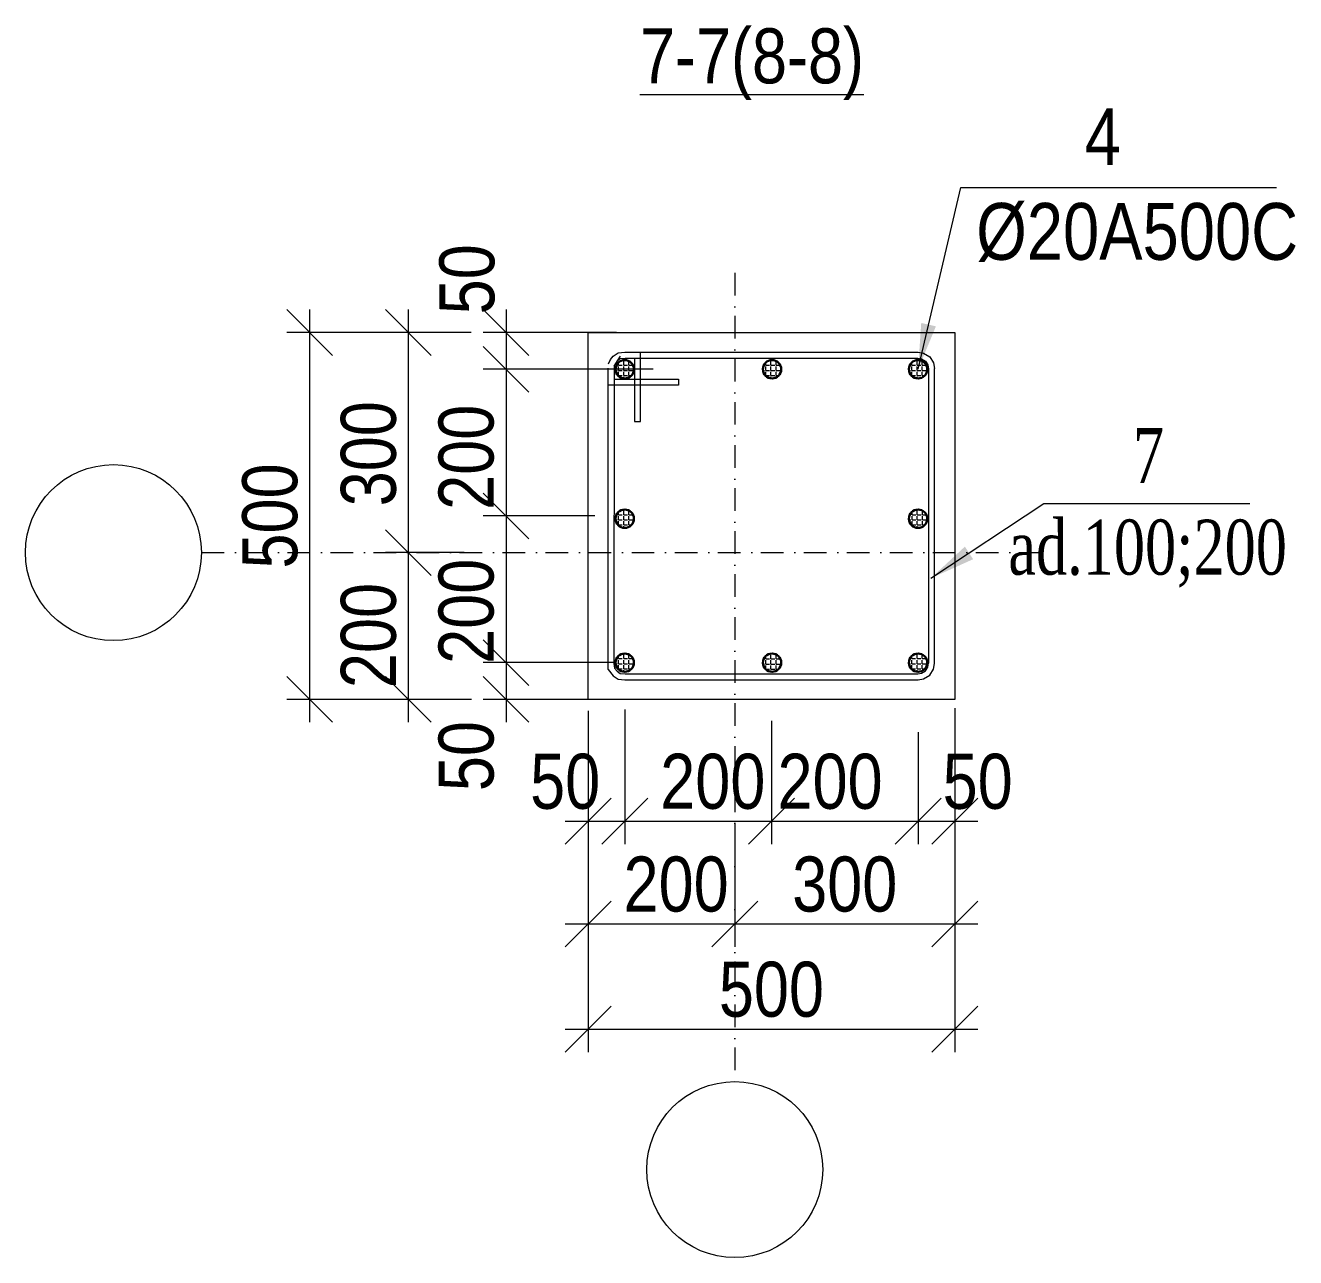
# Model space of a CAD drawing. Header units: millimetres. Extents: x -149347 to 251215, y -2929184 to -2541447.
# Drawn here: x -17568 to -10640, y -2653307 to -2646588 of the extents above; entities that cross this region are included whole.
import ezdxf

# ---------------------------------------------------------------- set-up
doc = ezdxf.new("R2010")
doc.units = ezdxf.units.MM
doc.linetypes.add('CENTER', pattern=[1524, 952.5, -190.5, 190.5, -190.5])
doc.linetypes.add('Dot & Dashed', pattern=[469.194434, 246.944437, -123.472219, 0, -98.777778])
for name, color, linetype, lineweight in [('Ishare xetleri', 95, 'Continuous', 5), ('Oxlar- - -', 84, 'CENTER', 5), ('Xamut', 5, 'Continuous', 15)]:
    doc.layers.add(name, color=color, linetype=linetype, lineweight=lineweight)
doc.layers.add('Text', color=7, linetype='Continuous')
doc.styles.add('400', font='times.ttf', dxfattribs={"width": 0.75, "height": 300})
doc.styles.add('style1', font='A3TI(LA).TTF', dxfattribs={"height": 400})
doc.styles.add('style6', font='ARIALN.TTF', dxfattribs={"height": 300})
doc.dimstyles.new('DIM_100', dxfattribs={"dimscale": 100, "dimtxt": 250, "dimasz": 2.5, "dimexe": 1.25, "dimexo": 0.625, "dimtad": 1, "dimdec": 0, "dimtxsty": 'style1', "dimblk": 'OBLIQUE', "dimcen": 2.5, "dimdle": 1.25, "dimclrd": 251, "dimclre": 251, "dimaunit": 1, "dimadec": 3, "dimazin": 0, "dimtfac": 1, "dimtdec": 0, "dimtmove": 1, "dimatfit": 3, "dimfxl": 1.25, "dimlwd": 5, "dimlwe": 5, "dimarcsym": 0})

# ---------------------------------------------------------------- blocks, each defined once
blk = doc.blocks.new('_Oblique')
at = {"color": 0, "linetype": 'ByBlock', "lineweight": -2}
blk.add_line((-0.5, -0.5), (0.5, 0.5), dxfattribs=at)
blk = doc.blocks.new('*D1335')
at = {"color": 251, "linetype": 'ByBlock', "lineweight": 5, "ltscale": 15, "transparency": 16777216}
blk.add_line((-16017.5, -2648138.1), (-16017.5, -2650388.1), dxfattribs=at)
at = {"color": 251, "lineweight": 5, "ltscale": 15, "transparency": 16777216}
for p, q in [((-15136.3, -2648263.1), (-16142.5, -2648263.1)), ((-15133.9, -2650263.1), (-16142.5, -2650263.1))]:
    blk.add_line(p, q, dxfattribs=at)
at = {"layer": 'Defpoints', "color": 0, "lineweight": 15, "ltscale": 15, "transparency": 16777216}
for p in [(-15073.8, -2648263.1), (-16017.5, -2650263.1), (-15071.4, -2650263.1)]:
    blk.add_point(p, dxfattribs=at)
at = {"color": 251, "lineweight": 5, "ltscale": 15, "transparency": 16777216, "xscale": 250, "yscale": 250, "zscale": 250}
for p, rotation in [((-16017.5, -2648263.1), 90), ((-16017.5, -2650263.1), 270)]:
    blk.add_blockref('_Oblique', p, dxfattribs=dict(at, rotation=rotation))
at = {"color": 0, "lineweight": 15, "ltscale": 15, "transparency": 16777216, "insert": (-16233.1, -2649263.1), "char_height": 300, "attachment_point": 5, "rotation": 90, "style": 'style6'}
blk.add_mtext('500', dxfattribs=at)
blk = doc.blocks.new('*D1336')
at = {"color": 251, "linetype": 'ByBlock', "lineweight": 5, "ltscale": 15, "transparency": 16777216}
blk.add_line((-14946.4, -2648138.1), (-14946.4, -2648588.1), dxfattribs=at)
at = {"color": 251, "lineweight": 5, "ltscale": 15, "transparency": 16777216}
for p, q in [((-14344.4, -2648263.1), (-15071.4, -2648263.1)), ((-14336.8, -2648463.1), (-15071.4, -2648463.1))]:
    blk.add_line(p, q, dxfattribs=at)
at = {"layer": 'Defpoints', "color": 0, "lineweight": 15, "ltscale": 15, "transparency": 16777216}
for p in [(-14281.9, -2648263.1), (-14946.4, -2648463.1), (-14274.3, -2648463.1)]:
    blk.add_point(p, dxfattribs=at)
at = {"color": 251, "lineweight": 5, "ltscale": 15, "transparency": 16777216, "xscale": 250, "yscale": 250, "zscale": 250}
for p, rotation in [((-14946.4, -2648263.1), 90), ((-14946.4, -2648463.1), 270)]:
    blk.add_blockref('_Oblique', p, dxfattribs=dict(at, rotation=rotation))
at = {"color": 0, "lineweight": 15, "ltscale": 15, "transparency": 16777216, "insert": (-15158.1, -2647972.6), "char_height": 300, "attachment_point": 5, "rotation": 90, "style": 'style6'}
blk.add_mtext('{\\fArial Narrow|b0|i0|c238|p34;50}', dxfattribs=at)
blk = doc.blocks.new('*D1337')
at = {"color": 251, "linetype": 'ByBlock', "lineweight": 5, "ltscale": 15, "transparency": 16777216}
blk.add_line((-14946.4, -2649938.1), (-14946.4, -2650388.1), dxfattribs=at)
at = {"color": 251, "lineweight": 5, "ltscale": 15, "transparency": 16777216}
for p, q in [((-14344.4, -2650063.1), (-15071.4, -2650063.1)), ((-14330.9, -2650263.1), (-15071.4, -2650263.1))]:
    blk.add_line(p, q, dxfattribs=at)
at = {"layer": 'Defpoints', "color": 0, "lineweight": 15, "ltscale": 15, "transparency": 16777216}
for p in [(-14281.9, -2650063.1), (-14946.4, -2650263.1), (-14268.4, -2650263.1)]:
    blk.add_point(p, dxfattribs=at)
at = {"color": 251, "lineweight": 5, "ltscale": 15, "transparency": 16777216, "xscale": 250, "yscale": 250, "zscale": 250}
for p, rotation in [((-14946.4, -2650063.1), 90), ((-14946.4, -2650263.1), 270)]:
    blk.add_blockref('_Oblique', p, dxfattribs=dict(at, rotation=rotation))
at = {"color": 0, "lineweight": 15, "ltscale": 15, "transparency": 16777216, "insert": (-15162.1, -2650572.6), "char_height": 300, "attachment_point": 5, "rotation": 90, "style": 'style6'}
blk.add_mtext('{\\fArial Narrow|b0|i0|c238|p34;50}', dxfattribs=at)
blk = doc.blocks.new('*D1338')
at = {"color": 251, "linetype": 'ByBlock', "lineweight": 5, "ltscale": 15, "transparency": 16777216}
blk.add_line((-14946.4, -2649138.1), (-14946.4, -2650188.1), dxfattribs=at)
at = {"color": 251, "lineweight": 5, "ltscale": 15, "transparency": 16777216}
for p, q in [((-14461.8, -2649263.1), (-15071.4, -2649263.1)), ((-14461.8, -2650063.1), (-15071.4, -2650063.1))]:
    blk.add_line(p, q, dxfattribs=at)
at = {"layer": 'Defpoints', "color": 0, "lineweight": 15, "ltscale": 15, "transparency": 16777216}
for p in [(-14399.3, -2649263.1), (-14946.4, -2650063.1), (-14399.3, -2650063.1)]:
    blk.add_point(p, dxfattribs=at)
at = {"color": 251, "lineweight": 5, "ltscale": 15, "transparency": 16777216, "xscale": 250, "yscale": 250, "zscale": 250}
for p, rotation in [((-14946.4, -2649263.1), 90), ((-14946.4, -2650063.1), 270)]:
    blk.add_blockref('_Oblique', p, dxfattribs=dict(at, rotation=rotation))
at = {"color": 0, "lineweight": 15, "ltscale": 15, "transparency": 16777216, "insert": (-15162.1, -2649783.1), "char_height": 300, "attachment_point": 5, "rotation": 90, "style": 'style6'}
blk.add_mtext('{\\fArial Narrow|b0|i0|c238|p34;200}', dxfattribs=at)
blk = doc.blocks.new('*D1339')
at = {"color": 251, "lineweight": 5, "ltscale": 15, "transparency": 16777216}
for p, q in [((-14498.7, -2651041), (-14498.7, -2652186.6)), ((-12498.7, -2651038.6), (-12498.7, -2652186.6))]:
    blk.add_line(p, q, dxfattribs=at)
at = {"color": 251, "linetype": 'ByBlock', "lineweight": 5, "ltscale": 15, "transparency": 16777216}
blk.add_line((-14623.7, -2652061.6), (-12373.7, -2652061.6), dxfattribs=at)
at = {"layer": 'Defpoints', "color": 0, "lineweight": 15, "ltscale": 15, "transparency": 16777216}
for p in [(-14498.7, -2650978.5), (-12498.7, -2650976.1), (-12498.7, -2652061.6)]:
    blk.add_point(p, dxfattribs=at)
at = {"color": 251, "lineweight": 5, "ltscale": 15, "transparency": 16777216, "xscale": 250, "yscale": 250, "zscale": 250, "rotation": 180}
blk.add_blockref('_Oblique', (-14498.7, -2652061.6), dxfattribs=at)
at = {"color": 251, "lineweight": 5, "ltscale": 15, "transparency": 16777216, "xscale": 250, "yscale": 250, "zscale": 250}
blk.add_blockref('_Oblique', (-12498.7, -2652061.6), dxfattribs=at)
at = {"color": 0, "lineweight": 15, "ltscale": 15, "transparency": 16777216, "insert": (-13498.7, -2651846), "char_height": 300, "attachment_point": 5, "style": 'style6'}
blk.add_mtext('500', dxfattribs=at)
blk = doc.blocks.new('*D1340')
at = {"color": 251, "lineweight": 5, "ltscale": 15, "transparency": 16777216}
for p, q in [((-14498.7, -2650325.6), (-14498.7, -2651052.6)), ((-14298.7, -2650318), (-14298.7, -2651052.6))]:
    blk.add_line(p, q, dxfattribs=at)
at = {"color": 251, "linetype": 'ByBlock', "lineweight": 5, "ltscale": 15, "transparency": 16777216}
blk.add_line((-14623.7, -2650927.6), (-14173.7, -2650927.6), dxfattribs=at)
at = {"layer": 'Defpoints', "color": 0, "lineweight": 15, "ltscale": 15, "transparency": 16777216}
for p in [(-14498.7, -2650263.1), (-14298.7, -2650255.5), (-14298.7, -2650927.6)]:
    blk.add_point(p, dxfattribs=at)
at = {"color": 251, "lineweight": 5, "ltscale": 15, "transparency": 16777216, "xscale": 250, "yscale": 250, "zscale": 250, "rotation": 180}
blk.add_blockref('_Oblique', (-14498.7, -2650927.6), dxfattribs=at)
at = {"color": 251, "lineweight": 5, "ltscale": 15, "transparency": 16777216, "xscale": 250, "yscale": 250, "zscale": 250}
blk.add_blockref('_Oblique', (-14298.7, -2650927.6), dxfattribs=at)
at = {"color": 0, "lineweight": 15, "ltscale": 15, "transparency": 16777216, "insert": (-14623.7, -2650712), "char_height": 300, "attachment_point": 5, "style": 'style6'}
blk.add_mtext('{\\fArial Narrow|b0|i0|c238|p34;50}', dxfattribs=at)
blk = doc.blocks.new('*D1341')
at = {"color": 251, "lineweight": 5, "ltscale": 15, "transparency": 16777216}
for p, q in [((-12498.7, -2650312.1), (-12498.7, -2651052.6)), ((-12698.7, -2650443), (-12698.7, -2651052.6))]:
    blk.add_line(p, q, dxfattribs=at)
at = {"color": 251, "linetype": 'ByBlock', "lineweight": 5, "ltscale": 15, "transparency": 16777216}
blk.add_line((-12823.7, -2650927.6), (-12373.7, -2650927.6), dxfattribs=at)
at = {"layer": 'Defpoints', "color": 0, "lineweight": 15, "ltscale": 15, "transparency": 16777216}
for p in [(-12498.7, -2650249.6), (-12698.7, -2650380.5), (-12498.7, -2650927.6)]:
    blk.add_point(p, dxfattribs=at)
at = {"color": 251, "lineweight": 5, "ltscale": 15, "transparency": 16777216, "xscale": 250, "yscale": 250, "zscale": 250, "rotation": 180}
blk.add_blockref('_Oblique', (-12698.7, -2650927.6), dxfattribs=at)
at = {"color": 251, "lineweight": 5, "ltscale": 15, "transparency": 16777216, "xscale": 250, "yscale": 250, "zscale": 250}
blk.add_blockref('_Oblique', (-12498.7, -2650927.6), dxfattribs=at)
at = {"color": 0, "lineweight": 15, "ltscale": 15, "transparency": 16777216, "insert": (-12373.7, -2650712), "char_height": 300, "attachment_point": 5, "style": 'style6'}
blk.add_mtext('{\\fArial Narrow|b0|i0|c238|p34;50}', dxfattribs=at)
blk = doc.blocks.new('*D1342')
at = {"color": 251, "lineweight": 5, "ltscale": 15, "transparency": 16777216}
for p, q in [((-14298.7, -2650380.5), (-14298.7, -2651052.6)), ((-13498.7, -2650380.5), (-13498.7, -2651052.6))]:
    blk.add_line(p, q, dxfattribs=at)
at = {"color": 251, "linetype": 'ByBlock', "lineweight": 5, "ltscale": 15, "transparency": 16777216}
blk.add_line((-14423.7, -2650927.6), (-13373.7, -2650927.6), dxfattribs=at)
at = {"layer": 'Defpoints', "color": 0, "lineweight": 15, "ltscale": 15, "transparency": 16777216}
for p in [(-14298.7, -2650318), (-13498.7, -2650318), (-13498.7, -2650927.6)]:
    blk.add_point(p, dxfattribs=at)
at = {"color": 251, "lineweight": 5, "ltscale": 15, "transparency": 16777216, "xscale": 250, "yscale": 250, "zscale": 250, "rotation": 180}
blk.add_blockref('_Oblique', (-14298.7, -2650927.6), dxfattribs=at)
at = {"color": 251, "lineweight": 5, "ltscale": 15, "transparency": 16777216, "xscale": 250, "yscale": 250, "zscale": 250}
blk.add_blockref('_Oblique', (-13498.7, -2650927.6), dxfattribs=at)
at = {"color": 0, "lineweight": 15, "ltscale": 15, "transparency": 16777216, "insert": (-13818.5, -2650712), "char_height": 300, "attachment_point": 5, "style": 'style6'}
blk.add_mtext('{\\fArial Narrow|b0|i0|c238|p34;200}', dxfattribs=at)
blk = doc.blocks.new('*D1343')
at = {"color": 251, "lineweight": 5, "ltscale": 15, "transparency": 16777216}
for p, q in [((-13498.7, -2650443), (-13498.7, -2651052.6)), ((-12698.7, -2650443), (-12698.7, -2651052.6))]:
    blk.add_line(p, q, dxfattribs=at)
at = {"color": 251, "linetype": 'ByBlock', "lineweight": 5, "ltscale": 15, "transparency": 16777216}
blk.add_line((-13623.7, -2650927.6), (-12573.7, -2650927.6), dxfattribs=at)
at = {"layer": 'Defpoints', "color": 0, "lineweight": 15, "ltscale": 15, "transparency": 16777216}
for p in [(-13498.7, -2650380.5), (-12698.7, -2650380.5), (-12698.7, -2650927.6)]:
    blk.add_point(p, dxfattribs=at)
at = {"color": 251, "lineweight": 5, "ltscale": 15, "transparency": 16777216, "xscale": 250, "yscale": 250, "zscale": 250, "rotation": 180}
blk.add_blockref('_Oblique', (-13498.7, -2650927.6), dxfattribs=at)
at = {"color": 251, "lineweight": 5, "ltscale": 15, "transparency": 16777216, "xscale": 250, "yscale": 250, "zscale": 250}
blk.add_blockref('_Oblique', (-12698.7, -2650927.6), dxfattribs=at)
at = {"color": 0, "lineweight": 15, "ltscale": 15, "transparency": 16777216, "insert": (-13178.7, -2650712), "char_height": 300, "attachment_point": 5, "style": 'style6'}
blk.add_mtext('{\\fArial Narrow|b0|i0|c238|p34;200}', dxfattribs=at)
blk = doc.blocks.new('*D1344')
at = {"color": 251, "linetype": 'ByBlock', "lineweight": 5, "ltscale": 15, "transparency": 16777216}
blk.add_line((-14946.4, -2648338.1), (-14946.4, -2649388.1), dxfattribs=at)
at = {"color": 251, "lineweight": 5, "ltscale": 15, "transparency": 16777216}
for p, q in [((-14144.4, -2648463.1), (-15071.4, -2648463.1)), ((-14461.8, -2649263.1), (-15071.4, -2649263.1))]:
    blk.add_line(p, q, dxfattribs=at)
at = {"layer": 'Defpoints', "color": 0, "lineweight": 15, "ltscale": 15, "transparency": 16777216}
for p in [(-14081.9, -2648463.1), (-14946.4, -2649263.1), (-14399.3, -2649263.1)]:
    blk.add_point(p, dxfattribs=at)
at = {"color": 251, "lineweight": 5, "ltscale": 15, "transparency": 16777216, "xscale": 250, "yscale": 250, "zscale": 250}
for p, rotation in [((-14946.4, -2648463.1), 90), ((-14946.4, -2649263.1), 270)]:
    blk.add_blockref('_Oblique', p, dxfattribs=dict(at, rotation=rotation))
at = {"color": 0, "lineweight": 15, "ltscale": 15, "transparency": 16777216, "insert": (-15162.1, -2648943.1), "char_height": 300, "attachment_point": 5, "rotation": 90, "style": 'style6'}
blk.add_mtext('{\\fArial Narrow|b0|i0|c238|p34;200}', dxfattribs=at)
blk = doc.blocks.new('*D1345')
at = {"color": 251, "linetype": 'ByBlock', "lineweight": 5, "ltscale": 15, "transparency": 16777216}
blk.add_line((-15479.5, -2649338.1), (-15479.5, -2650388.1), dxfattribs=at)
at = {"color": 251, "lineweight": 5, "ltscale": 15, "transparency": 16777216}
for p, q in [((-15174.7, -2649463.1), (-15604.5, -2649463.1)), ((-15174.7, -2650263.1), (-15604.5, -2650263.1))]:
    blk.add_line(p, q, dxfattribs=at)
at = {"layer": 'Defpoints', "color": 0, "lineweight": 15, "ltscale": 15, "transparency": 16777216}
for p in [(-15112.2, -2649463.1), (-15479.5, -2650263.1), (-15112.2, -2650263.1)]:
    blk.add_point(p, dxfattribs=at)
at = {"color": 251, "lineweight": 5, "ltscale": 15, "transparency": 16777216, "xscale": 250, "yscale": 250, "zscale": 250}
for p, rotation in [((-15479.5, -2649463.1), 90), ((-15479.5, -2650263.1), 270)]:
    blk.add_blockref('_Oblique', p, dxfattribs=dict(at, rotation=rotation))
at = {"color": 0, "lineweight": 15, "ltscale": 15, "transparency": 16777216, "insert": (-15695.2, -2649915), "char_height": 300, "attachment_point": 5, "rotation": 90, "style": 'style6'}
blk.add_mtext('{\\fArial Narrow|b0|i0|c238|p34;200}', dxfattribs=at)
blk = doc.blocks.new('*D1346')
at = {"color": 251, "linetype": 'ByBlock', "lineweight": 5, "ltscale": 15, "transparency": 16777216}
blk.add_line((-15479.5, -2648138.1), (-15479.5, -2649588.1), dxfattribs=at)
at = {"color": 251, "lineweight": 5, "ltscale": 15, "transparency": 16777216}
for p, q in [((-15295.2, -2648263.1), (-15604.5, -2648263.1)), ((-15314.5, -2649463.1), (-15604.5, -2649463.1))]:
    blk.add_line(p, q, dxfattribs=at)
at = {"layer": 'Defpoints', "color": 0, "lineweight": 15, "ltscale": 15, "transparency": 16777216}
for p in [(-15232.7, -2648263.1), (-15479.5, -2649463.1), (-15252, -2649463.1)]:
    blk.add_point(p, dxfattribs=at)
at = {"color": 251, "lineweight": 5, "ltscale": 15, "transparency": 16777216, "xscale": 250, "yscale": 250, "zscale": 250}
for p, rotation in [((-15479.5, -2648263.1), 90), ((-15479.5, -2649463.1), 270)]:
    blk.add_blockref('_Oblique', p, dxfattribs=dict(at, rotation=rotation))
at = {"color": 0, "lineweight": 15, "ltscale": 15, "transparency": 16777216, "insert": (-15695.2, -2648923.8), "char_height": 300, "attachment_point": 5, "rotation": 90, "style": 'style6'}
blk.add_mtext('{\\fArial Narrow|b0|i0|c238|p34;300}', dxfattribs=at)
blk = doc.blocks.new('*D1347')
at = {"color": 251, "lineweight": 5, "ltscale": 15, "transparency": 16777216}
for p, q in [((-14498.7, -2650941), (-14498.7, -2651613.1)), ((-13698.7, -2650941), (-13698.7, -2651613.1))]:
    blk.add_line(p, q, dxfattribs=at)
at = {"color": 251, "linetype": 'ByBlock', "lineweight": 5, "ltscale": 15, "transparency": 16777216}
blk.add_line((-14623.7, -2651488.1), (-13573.7, -2651488.1), dxfattribs=at)
at = {"layer": 'Defpoints', "color": 0, "lineweight": 15, "ltscale": 15, "transparency": 16777216}
for p in [(-14498.7, -2650878.5), (-13698.7, -2650878.5), (-13698.7, -2651488.1)]:
    blk.add_point(p, dxfattribs=at)
at = {"color": 251, "lineweight": 5, "ltscale": 15, "transparency": 16777216, "xscale": 250, "yscale": 250, "zscale": 250, "rotation": 180}
blk.add_blockref('_Oblique', (-14498.7, -2651488.1), dxfattribs=at)
at = {"color": 251, "lineweight": 5, "ltscale": 15, "transparency": 16777216, "xscale": 250, "yscale": 250, "zscale": 250}
blk.add_blockref('_Oblique', (-13698.7, -2651488.1), dxfattribs=at)
at = {"color": 0, "lineweight": 15, "ltscale": 15, "transparency": 16777216, "insert": (-14018.5, -2651272.4), "char_height": 300, "attachment_point": 5, "style": 'style6'}
blk.add_mtext('{\\fArial Narrow|b0|i0|c238|p34;200}', dxfattribs=at)
blk = doc.blocks.new('*D1348')
at = {"color": 251, "lineweight": 5, "ltscale": 15, "transparency": 16777216}
for p, q in [((-13698.7, -2651003.5), (-13698.7, -2651613.1)), ((-12498.7, -2651038.6), (-12498.7, -2651613.1))]:
    blk.add_line(p, q, dxfattribs=at)
at = {"color": 251, "linetype": 'ByBlock', "lineweight": 5, "ltscale": 15, "transparency": 16777216}
blk.add_line((-13823.7, -2651488.1), (-12373.7, -2651488.1), dxfattribs=at)
at = {"layer": 'Defpoints', "color": 0, "lineweight": 15, "ltscale": 15, "transparency": 16777216}
for p in [(-13698.7, -2650941), (-12498.7, -2650976.1), (-12498.7, -2651488.1)]:
    blk.add_point(p, dxfattribs=at)
at = {"color": 251, "lineweight": 5, "ltscale": 15, "transparency": 16777216, "xscale": 250, "yscale": 250, "zscale": 250, "rotation": 180}
blk.add_blockref('_Oblique', (-13698.7, -2651488.1), dxfattribs=at)
at = {"color": 251, "lineweight": 5, "ltscale": 15, "transparency": 16777216, "xscale": 250, "yscale": 250, "zscale": 250}
blk.add_blockref('_Oblique', (-12498.7, -2651488.1), dxfattribs=at)
at = {"color": 0, "lineweight": 15, "ltscale": 15, "transparency": 16777216, "insert": (-13098.7, -2651272.4), "char_height": 300, "attachment_point": 5, "style": 'style6'}
blk.add_mtext('{\\fArial Narrow|b0|i0|c238|p34;300}', dxfattribs=at)

msp = doc.modelspace()

# ---------------------------------------------------------------- hatches: boundary and pattern name
at = {"layer": 'Xamut'}
h = msp.add_hatch(dxfattribs=at)
h.set_pattern_fill('ANGLE', color=256, scale=4, style=0)
h.set_pattern_definition([(360, (-14248.69, -2648413.135), (7e-15, 27.94), [20.32, -7.62]), (90, (-14248.69, -2648413.135), (-27.94, 8e-15), [20.32, -7.62])])
edge = h.paths.add_edge_path()
edge.add_arc((-14298.69015, -2648463.13509), 50, 360, 720)
h = msp.add_hatch(dxfattribs=at)
h.set_pattern_fill('ANGLE', color=256, scale=4, style=0)
h.set_pattern_definition([(360, (-13445.3, -2648413.135), (7e-15, 27.94), [20.32, -7.62]), (90, (-13445.3, -2648413.135), (-27.94, 8e-15), [20.32, -7.62])])
edge = h.paths.add_edge_path()
edge.add_arc((-13495.29909, -2648463.13509), 50, 360, 720)
h = msp.add_hatch(dxfattribs=at)
h.set_pattern_fill('ANGLE', color=256, scale=4, style=0)
h.set_pattern_definition([(360, (-12648.69, -2648413.135), (7e-15, 27.94), [20.32, -7.62]), (90, (-12648.69, -2648413.135), (-27.94, 8e-15), [20.32, -7.62])])
edge = h.paths.add_edge_path()
edge.add_arc((-12698.69015, -2648463.13509), 50, 360, 720)
h = msp.add_hatch(dxfattribs=at)
h.set_pattern_fill('ANGLE', color=256, scale=4, style=0)
h.set_pattern_definition([(360, (-14248.69, -2649228.23), (7e-15, 27.94), [20.32, -7.62]), (90, (-14248.69, -2649228.23), (-27.94, 8e-15), [20.32, -7.62])])
edge = h.paths.add_edge_path()
edge.add_arc((-14298.69015, -2649278.22869), 50, 0, 360)
h = msp.add_hatch(dxfattribs=at)
h.set_pattern_fill('ANGLE', color=256, scale=4, style=0)
h.set_pattern_definition([(360, (-13848.69, -2649228.23), (7e-15, 27.94), [20.32, -7.62]), (90, (-13848.69, -2649228.23), (-27.94, 8e-15), [20.32, -7.62])])
edge = h.paths.add_edge_path()
edge.add_arc((-12698.69015, -2649278.22869), 50, 0, 360)
h = msp.add_hatch(dxfattribs=at)
h.set_pattern_fill('ANGLE', color=256, scale=4, style=0)
h.set_pattern_definition([(360, (-14248.69, -2650013.135), (7e-15, 27.94), [20.32, -7.62]), (90, (-14248.69, -2650013.135), (-27.94, 8e-15), [20.32, -7.62])])
edge = h.paths.add_edge_path()
edge.add_arc((-14298.69015, -2650063.13509), 50, 0, 360)
h = msp.add_hatch(dxfattribs=at)
h.set_pattern_fill('ANGLE', color=256, scale=4, style=0)
h.set_pattern_definition([(360, (-13445.3, -2648813.135), (7e-15, 27.94), [20.32, -7.62]), (90, (-13445.3, -2648813.135), (-27.94, 8e-15), [20.32, -7.62])])
edge = h.paths.add_edge_path()
edge.add_arc((-13495.29909, -2650063.13509), 50, 0, 360, ccw=False)
h = msp.add_hatch(dxfattribs=at)
h.set_pattern_fill('ANGLE', color=256, scale=4, style=0)
h.set_pattern_definition([(360, (-12648.69, -2650013.135), (7e-15, 27.94), [20.32, -7.62]), (90, (-12648.69, -2650013.135), (-27.94, 8e-15), [20.32, -7.62])])
edge = h.paths.add_edge_path()
edge.add_arc((-12698.69015, -2650063.13509), 50, 360, 720)

# ---------------------------------------------------------------- linework, layer by layer
at = {"color": 7, "lineweight": 15, "ltscale": 80}
msp.add_lwpolyline([(-14498.69015, -2648263.13509), (-12498.69015, -2648263.13509), (-12498.69015, -2650263.13509), (-14498.69015, -2650263.13509), (-14498.69015, -2648263.13509)], dxfattribs=at)
at = {"layer": 'Ishare xetleri', "color": 251, "lineweight": 9}
for p, q in [((-14376.70274, -2648409.8414), (-14362.54891, -2648391.92455)), ((-14362.54891, -2648391.92455), (-14333.93678, -2648373.9796)), ((-14356.49997, -2648446.38107), (-14322.54891, -2648391.92455)), ((-14333.93678, -2648373.9796), (-14299.00453, -2648370.02307)), ((-12698.15257, -2648370.02307), (-12668.75457, -2648375.24699)), ((-12668.75457, -2648375.24699), (-12635.58733, -2648395.07105)), ((-12635.58733, -2648395.07105), (-12613.97584, -2648427.29797)), ((-14387.20615, -2648433.67147), (-14376.70274, -2648409.8414)), ((-14340.86458, -2648416.09751), (-14323.10168, -2648404.95699)), ((-14323.10168, -2648404.95699), (-14297.19809, -2648402.02307)), ((-12700.97361, -2648402.02307), (-12680.13301, -2648405.72637)), ((-12680.13301, -2648405.72637), (-12658.16643, -2648418.8558)), ((-12658.16643, -2648418.8558), (-12644.8324, -2648438.73943)), ((-12644.8324, -2648438.73943), (-12642.13596, -2648461.20864)), ((-12613.97584, -2648427.29797), (-12610.13596, -2648459.29541)), ((-14389.98153, -2650099.61962), (-14362.54891, -2650134.34564)), ((-14357.98153, -2650067.52241), (-14355.01841, -2650092.25582)), ((-14355.01841, -2650092.25582), (-14340.86458, -2650110.17267)), ((-14340.86458, -2650110.17267), (-14323.10168, -2650121.3132)), ((-14323.10168, -2650121.3132), (-14297.19809, -2650124.24711)), ((-12700.97361, -2650124.24711), (-12680.13301, -2650120.54382)), ((-12680.13301, -2650120.54382), (-12658.16643, -2650107.41439)), ((-12658.16643, -2650107.41439), (-12644.8324, -2650087.53076)), ((-12644.8324, -2650087.53076), (-12642.13596, -2650065.06154)), ((-12635.58733, -2650131.19914), (-12613.97584, -2650098.97222)), ((-12613.97584, -2650098.97222), (-12610.13596, -2650066.97477)), ((-14362.54891, -2650134.34564), (-14333.93678, -2650152.29059)), ((-14333.93678, -2650152.29059), (-14299.00453, -2650156.24711)), ((-12698.15257, -2650156.24711), (-12668.75457, -2650151.0232)), ((-12668.75457, -2650151.0232), (-12635.58733, -2650131.19914))]:
    msp.add_line(p, q, dxfattribs=at)
at = {"layer": 'Ishare xetleri', "color": 251, "lineweight": 9, "ltscale": 50}
for p, q in [((-14299.00453, -2648370.02307), (-12698.15257, -2648370.02307)), ((-14389.98153, -2650099.61962), (-14389.98153, -2648456.83777)), ((-14356.49997, -2648446.38107), (-14357.98153, -2650067.52241)), ((-14297.19809, -2648402.02307), (-12700.97361, -2648402.02307)), ((-12642.13596, -2648461.20864), (-12642.13596, -2650065.06154)), ((-12610.13596, -2650066.97477), (-12610.13596, -2648459.29541)), ((-14297.19809, -2650124.24711), (-12700.97361, -2650124.24711)), ((-14299.00453, -2650156.24711), (-12698.15257, -2650156.24711))]:
    msp.add_line(p, q, dxfattribs=at)
for points in [[(-14244.85955, -2648402.02307), (-14244.85955, -2648748.86183), (-14212.85955, -2648748.86183), (-14212.85955, -2648370.02307)], [(-14357.98153, -2648516.96569), (-14006.27639, -2648516.96569), (-14006.27639, -2648548.96569), (-14389.98153, -2648548.96569)]]:
    msp.add_lwpolyline(points, dxfattribs=at)
at = {"layer": 'Ishare xetleri', "color": 251}
for centre in [(-17087.89362, -2649463.13509), (-13698.69015, -2652827.33645)]:
    msp.add_circle(centre, 480, dxfattribs=at)
at = {"layer": 'Oxlar- - -', "linetype": 'Dot & Dashed', "ltscale": 0.5}
for p, q in [((-13698.69015, -2647937.62591), (-13698.69015, -2652347.33645)), ((-16607.89362, -2649463.13509), (-12007.89205, -2649463.13509))]:
    msp.add_line(p, q, dxfattribs=at)
at = {"layer": 'Xamut', "lineweight": 30}
for centre in [(-14298.69015, -2648463.13509), (-13495.29909, -2648463.13509), (-12698.69015, -2648463.13509), (-14298.69015, -2649278.22869), (-12698.69015, -2649278.22869), (-14298.69015, -2650063.13509), (-13495.29909, -2650063.13509), (-12698.69015, -2650063.13509)]:
    msp.add_circle(centre, 50, dxfattribs=at)

# ---------------------------------------------------------------- texts
at = {"color": 7, "lineweight": 5, "ltscale": 15, "insert": (-14215.75632, -2646603.99923), "char_height": 300, "attachment_point": 1, "style": 'style6'}
msp.add_mtext_dynamic_manual_height_columns('{\\fArial Narrow|b0|i0|c238|p34;\\L7\\fArial Narrow|b0|i0|c204|p34;-\\fArial Narrow|b0|i0|c238|p34;7\\fArial Narrow|b0|i0|c204|p34;(\\fArial Narrow|b0|i0|c238|p34;8\\fArial Narrow|b0|i0|c204|p34;-\\fArial Narrow|b0|i0|c238|p34;8\\fArial Narrow|b0|i0|c204|p34;)}', width=10162.2055716, gutter_width=3519.63915, heights=[0], dxfattribs=at)
at = {"lineweight": 9, "insert": (-12381.71194, -2647040.01231), "char_height": 309.7880805, "width": 6019.0911745, "attachment_point": 1, "style": 'style6'}
msp.add_mtext('{\\fArial Narrow|b0|i0|c238|p34;      4\\P%%C20A500C       }', dxfattribs=at)
at = {"layer": 'Text', "insert": (-12291.42067, -2648783.02159), "char_height": 300, "attachment_point": 1, "style": '400'}
msp.add_mtext('    {\\fTimes New Roman|b0|i0|c238|p18;     7 \\P ad.}100;{\\fTimes New Roman|b0|i0|c238|p18;200}', dxfattribs=at)

# ---------------------------------------------------------------- dimensions: what is measured, and where the dimension line sits
at = {"color": 7, "lineweight": 15, "ltscale": 15}
for base, p1, p2, angle, text, picture, middle in [((-14946.42772, -2648463.13509), (-14281.91468, -2648263.13509), (-14274.28998, -2648463.13509), 90, '{\\fArial Narrow|b0|i0|c238|p34;50}', '*D1336', (-14942.44433, -2647972.55661)), ((-15479.50021, -2649463.13509), (-15232.70991, -2648263.13509), (-15252.01674, -2649463.13509), 90, '{\\fArial Narrow|b0|i0|c238|p34;300}', '*D1346', (-15479.50021, -2648923.83106)), ((-14946.42772, -2649263.13509), (-14081.91468, -2648463.13509), (-14399.28998, -2649263.13509), 90, '{\\fArial Narrow|b0|i0|c238|p34;200}', '*D1344', (-14946.42772, -2648943.13509)), ((-14946.42772, -2650063.13509), (-14399.28998, -2649263.13509), (-14399.28998, -2650063.13509), 90, '{\\fArial Narrow|b0|i0|c238|p34;200}', '*D1338', (-14946.42772, -2649783.13509)), ((-15479.50021, -2650263.13509), (-15112.18134, -2649463.13509), (-15112.18134, -2650263.13509), 90, '{\\fArial Narrow|b0|i0|c238|p34;200}', '*D1345', (-15479.50021, -2649914.95121)), ((-14946.42772, -2650263.13509), (-14281.91468, -2650063.13509), (-14268.37759, -2650263.13509), 90, '{\\fArial Narrow|b0|i0|c238|p34;50}', '*D1337', (-14946.42772, -2650572.55661)), ((-14298.69015, -2650927.64813), (-14498.69015, -2650263.13509), (-14298.69015, -2650255.5104), 180, '{\\fArial Narrow|b0|i0|c238|p34;50}', '*D1340', (-14623.69015, -2650927.64813)), ((-12498.69015, -2650927.64813), (-12698.69015, -2650380.5104), (-12498.69015, -2650249.59801), 180, '{\\fArial Narrow|b0|i0|c238|p34;50}', '*D1341', (-12373.69015, -2650927.64813)), ((-13498.69015, -2650927.64813), (-14298.69015, -2650318.0104), (-13498.69015, -2650318.0104), 180, '{\\fArial Narrow|b0|i0|c238|p34;200}', '*D1342', (-13818.47046, -2650927.64813)), ((-12698.69015, -2650927.64813), (-13498.69015, -2650380.5104), (-12698.69015, -2650380.5104), 180, '{\\fArial Narrow|b0|i0|c238|p34;200}', '*D1343', (-13178.69015, -2650927.64813)), ((-13698.69015, -2651488.0942), (-14498.69015, -2650878.45647), (-13698.69015, -2650878.45647), 180, '{\\fArial Narrow|b0|i0|c238|p34;200}', '*D1347', (-14018.47046, -2651488.0942)), ((-12498.69015, -2651488.0942), (-13698.69015, -2650940.95647), (-12498.69015, -2650976.11497), 180, '{\\fArial Narrow|b0|i0|c238|p34;300}', '*D1348', (-13098.69015, -2651488.0942))]:
    dim = msp.add_linear_dim(base=base, p1=p1, p2=p2, angle=angle, text=text, dimstyle='DIM_100', override={"dimlfac": 0.25, "dimtxsty": 'style6'}, dxfattribs=at)
    dim.commit()
    dim.dimension.update_dxf_attribs({"geometry": picture, "text_midpoint": middle, "dimtype": 160})
for base, p1, p2, angle, picture, middle in [((-16017.45844, -2650263.13509), (-15073.77609, -2648263.13509), (-15071.42772, -2650263.13509), 90, '*D1335', (-16233.13034, -2649263.13509)), ((-12498.69015, -2652061.6333), (-14498.69015, -2650978.46334), (-12498.69015, -2650976.11497), 180, '*D1339', (-13498.69015, -2651845.9614))]:
    dim = msp.add_linear_dim(base=base, p1=p1, p2=p2, angle=angle, dimstyle='DIM_100', override={"dimlfac": 0.25, "dimtxsty": 'style6'}, dxfattribs=at)
    dim.commit()
    dim.dimension.update_dxf_attribs({"geometry": picture, "text_midpoint": middle})

# ---------------------------------------------------------------- leaders
at = {"color": 7, "lineweight": 15, "ltscale": 80}
for points in [[(-12698.69015, -2648463.13509), (-12466.22639, -2647472.80142), (-10744.35026, -2647472.80142)], [(-12629.36335, -2649602.80664), (-12013.45408, -2649194.52037), (-10888.50057, -2649194.52037)]]:
    msp.add_leader(points, dimstyle='DIM_100', override={"dimgap": 0.625, "dimtad": 0}, dxfattribs=at)

doc.saveas('drawing.dxf')
